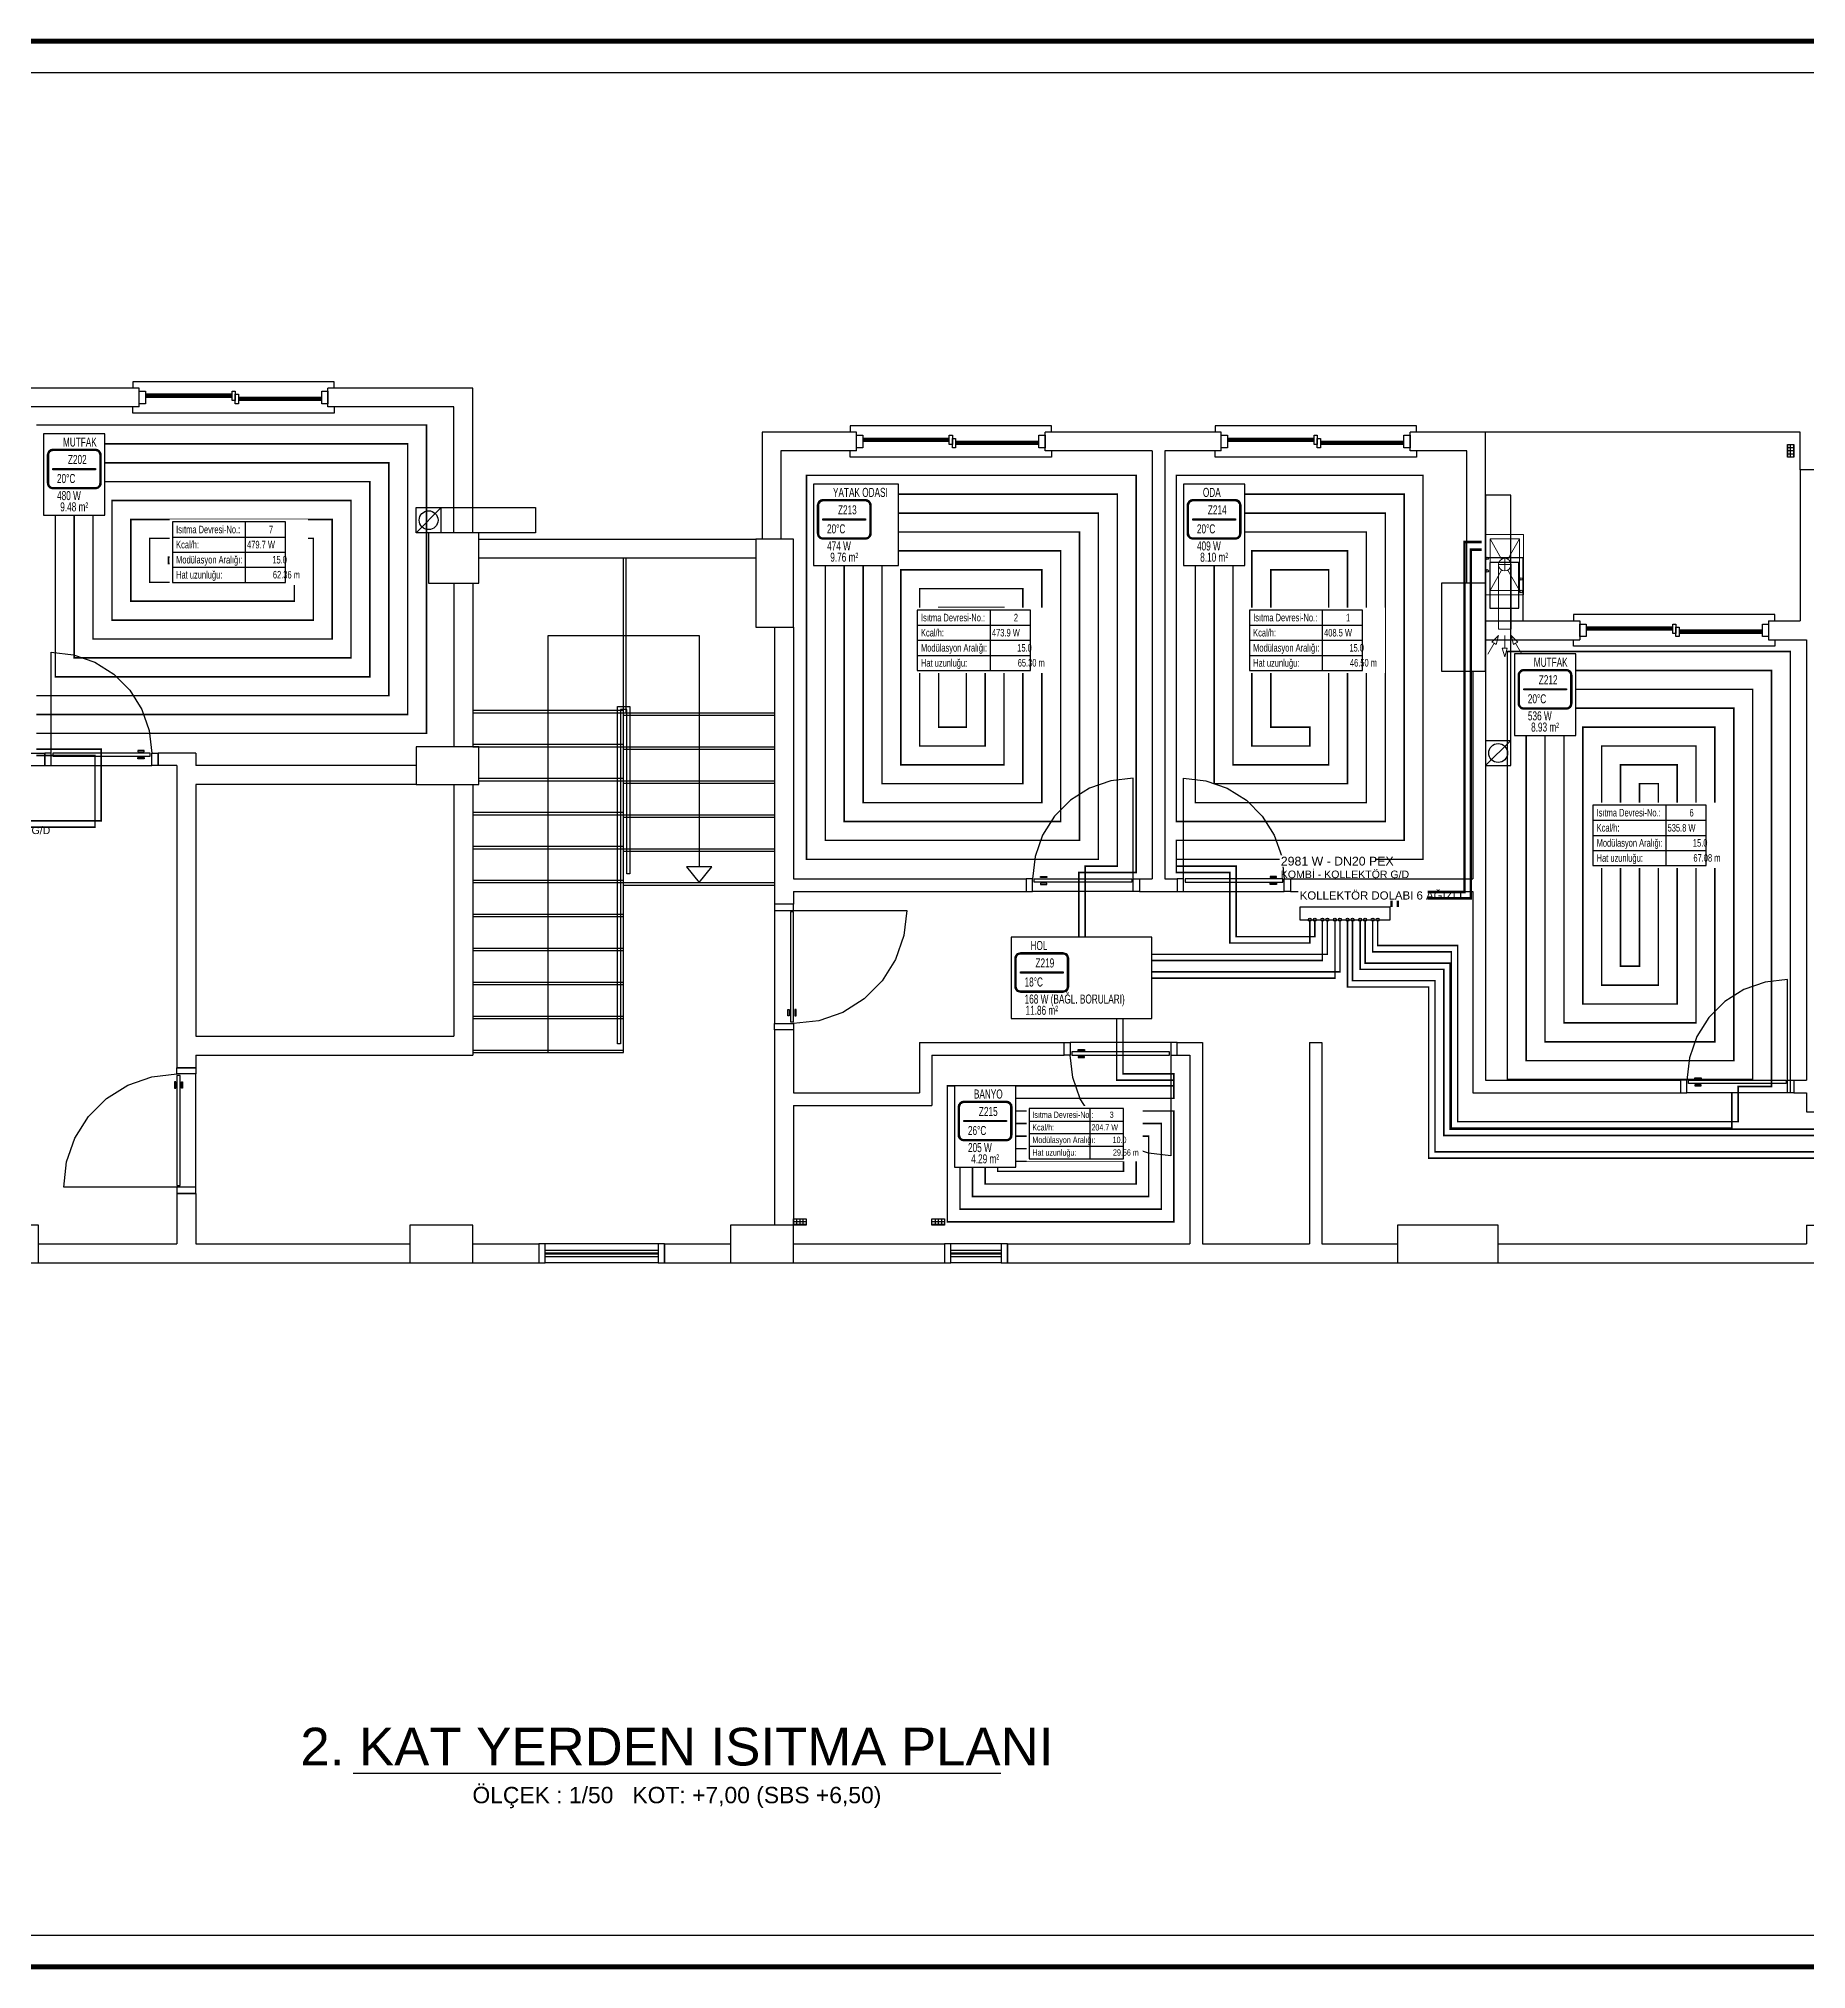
# Model space of a CAD drawing. Header units: centimetres. Extents: x -3952 to 22702, y 13298 to 16732.
# Drawn here: x 11375 to 12780, y 13328 to 14862 of the extents above; entities that cross this region are included whole.
import ezdxf
from ezdxf.enums import TextEntityAlignment as Align

# ---------------------------------------------------------------- set-up
doc = ezdxf.new("R2010")
doc.units = ezdxf.units.CM
doc.linetypes.add('ISITMA DONUS HATTI', pattern=[26, 20, -6])
for name, color, linetype in [('MD-YUK-BIRIMI', 7, 'Continuous'), ('MIMARI', 8, 'CONTINUOUS'), ('MIMARI-KOLON', 8, 'CONTINUOUS'), ('MTY-ISIKAYBIMAHAL', 2, 'CONTINUOUS'), ('MTY-ISITMA-DONUS-BORU', 30, 'ISITMA DONUS HATTI'), ('MTY-ISITMA-GIDIS-BORU', 10, 'CONTINUOUS'), ('MTY-KAT-ADI', 1, 'CONTINUOUS'), ('MTY-KOLLETOR', 7, 'CONTINUOUS'), ('MTY-PAFTA', 7, 'CONTINUOUS'), ('MTY-PEX-BORU', 1, 'CONTINUOUS'), ('MTY-RADYATÖR', 7, 'CONTINUOUS'), ('MTY-TEFRIS', 15, 'CONTINUOUS'), ('STM-ISITMA-CAP', 41, 'CONTINUOUS')]:
    doc.layers.add(name, color=color, linetype=linetype)
doc.layers.add('ROTAS-PAFTA-SINIRI', color=8, linetype='Continuous', plot=False)
doc.styles.add('MTYCAPLT', font='arial.ttf', dxfattribs={"width": 0.65, "height": 1})
doc.styles.add('ROTAS', font='arial.ttf')

# ---------------------------------------------------------------- blocks, each defined once
blk = doc.blocks.new('ROTAS_PAFTA')
blk.add_lwpolyline([(0, 0), (1, 0), (1, 1), (0, 1)], close=True)
blk = doc.blocks.new('MTY-RADYATOR MAHAL')
at = {"layer": 'MTY-ISIKAYBIMAHAL', "color": 2}
for points in [[(-35.7, 18.4), (-35.7, -18.4, 0.414214), (-28.2, -25.9), (28.2, -25.9, 0.414214), (35.7, -18.4), (35.7, 18.4, 0.414214), (28.2, 25.9), (-28.2, 25.9, 0.414214)], [(-34.2, 18.4), (-34.2, -18.4, 0.414214), (-28.2, -24.4), (28.2, -24.4, 0.414214), (34.2, -18.4), (34.2, 18.4, 0.414214), (28.2, 24.4), (-28.2, 24.4, 0.414214)]]:
    blk.add_lwpolyline(points, format="xyb", close=True, dxfattribs=at)
at = {"layer": 'MTY-ISIKAYBIMAHAL', "color": 4}
for points in [[(-35.2, 18.4), (-35.2, -18.4, 0.414214), (-28.2, -25.4), (28.2, -25.4, 0.414214), (35.2, -18.4), (35.2, 18.4, 0.414214), (28.2, 25.4), (-28.2, 25.4, 0.414214)], [(-34.7, 18.4), (-34.7, -18.4, 0.414214), (-28.2, -24.9), (28.2, -24.9, 0.414214), (34.7, -18.4), (34.7, 18.4, 0.414214), (28.2, 24.9), (-28.2, 24.9, 0.414214)]]:
    blk.add_lwpolyline(points, format="xyb", close=True, dxfattribs=at)
at = {"layer": 'MTY-ISIKAYBIMAHAL', "color": 2}
blk.add_lwpolyline([(-28.2, 0.8), (28.2, 0.8), (28.2, -0.8), (-28.2, -0.8)], close=True, dxfattribs=at)
at = {"layer": 'MTY-ISIKAYBIMAHAL', "color": 1, "style": 'MTYCAPLT', "width": 0.65}
for tag, p in [('MAHAL_001', (-14.9, 29.8)), ('NO_001', (-8.3, 6.7))]:
    blk.add_attdef(tag, p, '', height=12, rotation=360, dxfattribs=at)
at = {"layer": 'MTY-ISIKAYBIMAHAL', "color": 4, "style": 'MTYCAPLT', "width": 0.65}
for tag, p in [('DERECE_001', (-22.8, -18.5)), ('ISIKAYBI_001', (-22.7, -41.1))]:
    blk.add_attdef(tag, p, '', height=12, rotation=360, dxfattribs=at)
blk.add_attdef('ALAN', text='', height=12, rotation=360, dxfattribs=at).set_placement((0, -50), align=Align.MIDDLE_CENTER)
blk = doc.blocks.new('MTY-ETIKET')
at = {"layer": 'MTY-RADYATÖR'}
for p, q in [((2.69, 0), (2.69, 8)), ((-7, 6), (8, 6)), ((-7, 4), (8, 4)), ((-7, 2), (8, 2))]:
    blk.add_line(p, q, dxfattribs=at)
blk.add_lwpolyline([(8, 0), (8, 8), (-7, 8), (-7, 0)], close=True, dxfattribs=at)
at = {"layer": 'MTY-RADYATÖR', "style": 'MTYCAPLT', "width": 0.65}
for s, p in [('Kcal/h:', (-6.5, 5)), ('Isıtma Devresi-No.:', (-6.5, 7)), ('Modülasyon Aralığı:', (-6.5, 3)), ('Hat uzunluğu:', (-6.5, 1))]:
    blk.add_text(s, height=1, rotation=360, dxfattribs=at).set_placement(p, align=Align.MIDDLE_LEFT)
at = {"layer": 'MTY-RADYATÖR', "color": 2, "style": 'MTYCAPLT', "width": 0.65}
for tag, p in [('BORU_001', (-7.07, 4.59)), ('YER_001', (2.9, 4.5))]:
    blk.add_attdef(tag, p, '', height=1, dxfattribs=at)
at = {"layer": 'MTY-RADYATÖR', "style": 'MTYCAPLT', "width": 0.65}
for tag, p in [('NO1_001', (5.8, 6.5)), ('AR_001', (6.25, 2.5)), ('UZ_001', (6.31, 0.51))]:
    blk.add_attdef(tag, p, '', height=1, rotation=360, dxfattribs=at)
blk = doc.blocks.new('KOMBI1')
at = {"layer": 'MTY-TEFRIS', "color": 1, "lineweight": 20, "ltscale": 40}
for p, q in [((19.5, 17.5), (3.4, 26.6)), ((23.9, 20), (23.9, 10)), ((44.4, 26.6), (28.2, 17.5)), ((19.5, 12.5), (3.4, 3.4)), ((18.9, 15), (28.9, 15)), ((44.4, 3.4), (28.2, 12.5))]:
    blk.add_line(p, q, dxfattribs=at)
at = {"layer": 'MTY-TEFRIS', "color": 7, "lineweight": 20, "ltscale": 40}
for p, q in [((23.9, 20), (75.3, 20)), ((75.3, 20), (75.3, 10)), ((85.4, 25.3), (80.3, 20)), ((87.4, 21.8), (80.3, 20)), ((86.4, 23.6), (85.4, 25.3)), ((95, 28.6), (86.4, 23.6)), ((86.4, 23.6), (87.4, 21.8)), ((90.3, 15), (90.3, 17)), ((90.3, 17), (97.3, 15)), ((23.9, 10), (75.3, 10)), ((80.3, 15), (90.3, 15)), ((87.4, 8.2), (80.3, 10)), ((85.4, 4.7), (80.3, 10)), ((86.4, 6.5), (85.4, 4.7)), ((86.4, 6.5), (87.4, 8.2)), ((95, 1.4), (86.4, 6.5)), ((90.3, 15), (90.3, 13)), ((90.3, 13), (97.3, 15))]:
    blk.add_line(p, q, dxfattribs=at)
blk.add_lwpolyline([(0, 0), (47.8, 0), (47.8, 30), (0, 30)], close=True, dxfattribs=at)
at = {"layer": 'MTY-TEFRIS', "color": 1, "lineweight": 20, "ltscale": 40}
blk.add_lwpolyline([(3.4, 3.4), (44.4, 3.4), (44.4, 26.6), (3.4, 26.6)], close=True, dxfattribs=at)
at = {"layer": 'MTY-TEFRIS', "color": 7, "lineweight": 20, "ltscale": 40}
blk.add_circle((23.9, 15), 5, dxfattribs=at)
at = {"layer": 'MTY-TEFRIS', "color": 3, "ltscale": 10}
blk.add_circle((18.9, 1), 1, dxfattribs=at)
at = {"layer": 'MTY-TEFRIS', "color": 1, "ltscale": 10}
blk.add_circle((28.9, 1), 1, dxfattribs=at)
at = {"layer": 'MD-YUK-BIRIMI', "color": 3, "style": 'MTYCAPLT', "width": 0.65}
for tag, p in [('SOCP_001', (17.6, -0.5)), ('SO_001', (18.2, 0.5))]:
    blk.add_attdef(tag, p, '', height=1, dxfattribs=at)
at = {"layer": 'MD-YUK-BIRIMI', "color": 1, "style": 'MTYCAPLT', "width": 0.65}
for tag, p in [('SCCP_001', (27.6, -0.5)), ('SC_001', (28.3, 0.5))]:
    blk.add_attdef(tag, p, '', height=1, dxfattribs=at)

msp = doc.modelspace()

# ---------------------------------------------------------------- linework, layer by layer
at = {"layer": 'MIMARI'}
for p, q in [((11454.7, 14584.4), (11339.7, 14584.4)), ((11454.7, 14569.4), (11454.7, 14584.4)), ((11528.5, 14579.4), (11459.7, 14579.4)), ((11528.5, 14578.4), (11459.7, 14578.4)), ((11528.5, 14577.9), (11459.7, 14577.9)), ((11528.5, 14576.9), (11459.7, 14576.9)), ((11599.7, 14576.9), (11533.5, 14576.9)), ((11599.7, 14575.9), (11533.5, 14575.9)), ((11599.7, 14575.4), (11533.5, 14575.4)), ((11599.7, 14574.4), (11533.5, 14574.4)), ((11719.7, 14584.4), (11604.7, 14584.4)), ((11604.7, 14569.4), (11604.7, 14584.4)), ((11719.7, 14469.4), (11719.7, 14584.4)), ((11454.7, 14569.4), (11354.7, 14569.4)), ((11704.7, 14569.4), (11604.7, 14569.4)), ((11704.7, 14469.4), (11704.7, 14569.4)), ((12024.7, 14549.4), (11949.7, 14549.4)), ((11949.7, 14549.4), (11949.7, 14464.4)), ((12024.7, 14534.4), (12024.7, 14549.4)), ((12098.5, 14544.4), (12029.7, 14544.4)), ((12098.5, 14543.4), (12029.7, 14543.4)), ((12098.5, 14542.9), (12029.7, 14542.9)), ((12314.7, 14549.4), (12174.7, 14549.4)), ((12174.7, 14534.4), (12174.7, 14549.4)), ((12314.7, 14534.4), (12314.7, 14549.4)), ((12388.5, 14544.4), (12319.7, 14544.4)), ((12388.5, 14543.4), (12319.7, 14543.4)), ((12388.5, 14542.9), (12319.7, 14542.9)), ((12524.7, 14549.4), (12464.7, 14549.4)), ((12464.7, 14534.4), (12464.7, 14549.4)), ((12524.7, 14429.4), (12524.7, 14549.4)), ((12024.7, 14534.4), (11964.7, 14534.4)), ((11964.7, 14534.4), (11964.7, 14464.4)), ((12098.5, 14541.9), (12029.7, 14541.9)), ((12169.7, 14541.9), (12103.5, 14541.9)), ((12169.7, 14540.9), (12103.5, 14540.9)), ((12169.7, 14540.4), (12103.5, 14540.4)), ((12169.7, 14539.4), (12103.5, 14539.4)), ((12259.7, 14534.4), (12174.7, 14534.4)), ((12259.7, 14534.4), (12259.7, 14194.4)), ((12314.7, 14534.4), (12269.7, 14534.4)), ((12269.7, 14534.4), (12269.7, 14194.4)), ((12388.5, 14541.9), (12319.7, 14541.9)), ((12459.7, 14541.9), (12393.5, 14541.9)), ((12459.7, 14540.9), (12393.5, 14540.9)), ((12459.7, 14540.4), (12393.5, 14540.4)), ((12459.7, 14539.4), (12393.5, 14539.4)), ((12509.7, 14534.4), (12464.7, 14534.4)), ((12509.7, 14429.4), (12509.7, 14534.4)), ((12769.5, 14536.9), (12765, 14536.9)), ((12769.5, 14534.4), (12765, 14534.4)), ((12769.5, 14531.9), (12765, 14531.9)), ((12767.2, 14529.4), (12767.2, 14539.4)), ((12769.5, 14539.4), (12769.5, 14529.4)), ((12854.7, 14519.4), (12774.7, 14519.4)), ((12774.7, 14519.4), (12774.7, 14399.4)), ((11674.7, 14469.4), (11694.7, 14489.4)), ((11694.7, 14469.4), (11694.7, 14489.4)), ((11724.7, 14464.4), (11944.7, 14464.4)), ((11724.7, 14449.4), (11944.7, 14449.4)), ((11839.7, 14326.4), (11839.7, 14449.4)), ((11841.7, 14326.4), (11841.7, 14449.4)), ((11704.7, 14429.4), (11704.7, 14299.4)), ((11719.7, 14429.4), (11719.7, 14299.4)), ((11959.7, 14394.4), (11959.7, 14174.4)), ((11974.7, 14394.4), (11974.7, 14194.4)), ((12524.7, 14399.4), (12599.7, 14399.4)), ((12599.7, 14399.4), (12599.7, 14384.4)), ((12673.5, 14394.4), (12604.7, 14394.4)), ((12673.5, 14393.4), (12604.7, 14393.4)), ((12673.5, 14392.9), (12604.7, 14392.9)), ((12673.5, 14391.9), (12604.7, 14391.9)), ((12744.7, 14391.9), (12678.5, 14391.9)), ((12744.7, 14390.9), (12678.5, 14390.9)), ((12744.7, 14390.4), (12678.5, 14390.4)), ((12744.7, 14389.4), (12678.5, 14389.4)), ((12749.7, 14399.4), (12774.7, 14399.4)), ((12749.7, 14399.4), (12749.7, 14384.4)), ((11384.7, 14294.4), (11384.7, 14374.4)), ((12524.7, 14384.4), (12599.7, 14384.4)), ((12749.7, 14384.4), (12779.7, 14384.4)), ((12779.7, 14384.4), (12779.7, 14034.4)), ((12514.7, 14359.4), (12514.7, 14194.4)), ((12524.7, 14359.4), (12524.7, 14034.4)), ((11719.7, 14328.4), (11839.7, 14328.4)), ((11719.7, 14326.4), (11839.7, 14326.4)), ((11839.7, 14056.4), (11839.7, 14326.4)), ((11839.7, 14326.4), (11959.7, 14326.4)), ((11839.7, 14324.4), (11959.7, 14324.4)), ((11719.7, 14301.4), (11839.7, 14301.4)), ((11719.7, 14299.4), (11839.7, 14299.4)), ((11839.7, 14299.4), (11959.7, 14299.4)), ((11839.7, 14297.4), (11959.7, 14297.4)), ((12524.7, 14304.4), (12544.7, 14304.4)), ((12524.7, 14284.4), (12544.7, 14304.4)), ((11079.7, 14284.4), (11379.7, 14284.4)), ((11364.7, 14294.4), (11379.7, 14294.4)), ((11379.7, 14284.4), (11379.7, 14294.4)), ((11384.7, 14284.4), (11464.7, 14284.4)), ((11499.7, 14294.4), (11469.7, 14294.4)), ((11469.7, 14284.4), (11469.7, 14294.4)), ((11484.7, 14284.4), (11469.7, 14284.4)), ((11484.7, 14284.4), (11484.7, 14044.4)), ((11499.7, 14294.4), (11499.7, 14284.4)), ((11674.7, 14284.4), (11499.7, 14284.4)), ((11674.7, 14269.4), (11499.7, 14269.4)), ((11499.7, 14269.4), (11499.7, 14069.4)), ((11704.7, 14269.4), (11704.7, 14069.4)), ((11719.7, 14269.4), (11719.7, 14054.4)), ((11724.7, 14274.4), (11839.7, 14274.4)), ((11724.7, 14272.4), (11839.7, 14272.4)), ((11839.7, 14272.4), (11959.7, 14272.4)), ((11839.7, 14270.4), (11959.7, 14270.4)), ((12244.7, 14194.4), (12244.7, 14274.4)), ((12284.7, 14194.4), (12284.7, 14274.4)), ((11719.7, 14247.4), (11839.7, 14247.4)), ((11719.7, 14245.4), (11839.7, 14245.4)), ((11839.7, 14245.4), (11959.7, 14245.4)), ((11839.7, 14243.4), (11959.7, 14243.4)), ((11719.7, 14220.4), (11839.7, 14220.4)), ((11719.7, 14218.4), (11839.7, 14218.4)), ((11839.7, 14218.4), (11959.7, 14218.4)), ((11839.7, 14216.4), (11959.7, 14216.4)), ((11719.7, 14193.4), (11839.7, 14193.4)), ((11719.7, 14191.4), (11839.7, 14191.4)), ((11839.7, 14191.4), (11959.7, 14191.4)), ((11974.7, 14194.4), (12159.7, 14194.4)), ((12159.7, 14194.4), (12159.7, 14184.4)), ((12249.7, 14194.4), (12259.7, 14194.4)), ((12249.7, 14194.4), (12249.7, 14184.4)), ((12269.7, 14194.4), (12279.7, 14194.4)), ((12279.7, 14194.4), (12279.7, 14184.4)), ((12369.7, 14194.4), (12514.7, 14194.4)), ((12369.7, 14194.4), (12369.7, 14184.4)), ((11839.7, 14189.4), (11959.7, 14189.4)), ((11974.7, 14174.4), (11959.7, 14174.4)), ((11974.7, 14184.4), (12159.7, 14184.4)), ((11974.7, 14184.4), (11974.7, 14174.4)), ((12244.7, 14184.4), (12164.7, 14184.4)), ((12249.7, 14184.4), (12279.7, 14184.4)), ((12284.7, 14184.4), (12364.7, 14184.4)), ((12369.7, 14184.4), (12514.7, 14184.4)), ((12514.7, 14184.4), (12514.7, 14024.4)), ((11719.7, 14166.4), (11839.7, 14166.4)), ((11719.7, 14164.4), (11839.7, 14164.4)), ((11959.7, 14169.4), (11959.7, 14079.4)), ((11974.7, 14169.4), (12064.7, 14169.4)), ((11719.7, 14139.4), (11839.7, 14139.4)), ((11719.7, 14137.4), (11839.7, 14137.4)), ((12764.7, 14034.4), (12764.7, 14114.4)), ((11719.7, 14112.4), (11839.7, 14112.4)), ((11719.7, 14110.4), (11839.7, 14110.4)), ((11719.7, 14085.4), (11839.7, 14085.4)), ((11719.7, 14083.4), (11839.7, 14083.4)), ((11499.7, 14069.4), (11704.7, 14069.4)), ((11959.7, 14074.4), (11959.7, 13919.4)), ((11974.7, 14074.4), (11959.7, 14074.4)), ((11974.7, 14074.4), (11974.7, 14024.4)), ((11499.7, 14054.4), (11719.7, 14054.4)), ((11499.7, 14054.4), (11499.7, 14044.4)), ((11719.7, 14058.4), (11839.7, 14058.4)), ((11719.7, 14056.4), (11839.7, 14056.4)), ((12074.7, 14064.4), (12189.7, 14064.4)), ((12074.7, 14064.4), (12074.7, 14024.4)), ((12084.7, 14054.4), (12189.7, 14054.4)), ((12084.7, 14054.4), (12084.7, 14014.4)), ((12189.7, 14054.4), (12189.7, 14064.4)), ((12274.7, 14064.4), (12194.7, 14064.4)), ((12274.7, 14054.4), (12274.7, 13974.4)), ((12279.7, 14064.4), (12299.7, 14064.4)), ((12279.7, 14054.4), (12279.7, 14064.4)), ((12279.7, 14054.4), (12289.7, 14054.4)), ((12289.7, 14054.4), (12289.7, 13904.4)), ((12299.7, 14064.4), (12299.7, 13904.4)), ((12384.7, 14064.4), (12394.7, 14064.4)), ((12384.7, 14064.4), (12384.7, 13904.4)), ((12394.7, 14064.4), (12394.7, 13904.4)), ((11499.7, 14044.4), (11484.7, 14044.4)), ((11499.7, 13949.4), (11499.7, 14039.4)), ((11974.7, 14024.4), (12074.7, 14024.4)), ((12514.7, 14024.4), (12679.7, 14024.4)), ((12524.7, 14034.4), (12679.7, 14034.4)), ((12679.7, 14034.4), (12679.7, 14024.4)), ((12764.7, 14024.4), (12684.7, 14024.4)), ((12769.7, 14034.4), (12779.7, 14034.4)), ((12769.7, 14034.4), (12769.7, 14024.4)), ((12769.7, 14024.4), (12779.7, 14024.4)), ((12779.7, 14024.4), (12779.7, 14009.4)), ((11974.7, 14014.4), (12084.7, 14014.4)), ((11974.7, 14014.4), (11974.7, 13919.4)), ((12779.7, 14009.4), (12789.7, 14009.4)), ((11484.7, 13949.4), (11394.7, 13949.4)), ((11484.7, 13944.4), (11484.7, 13904.4)), ((11499.7, 13944.4), (11484.7, 13944.4)), ((11499.7, 13944.4), (11499.7, 13904.4)), ((11974.7, 13924.2), (11984.7, 13924.2)), ((11984.7, 13921.9), (11974.7, 13921.9)), ((11977.2, 13924.2), (11977.2, 13919.7)), ((11979.7, 13924.2), (11979.7, 13919.7)), ((11982.2, 13924.2), (11982.2, 13919.7)), ((12084.7, 13924.2), (12094.7, 13924.2)), ((12094.7, 13921.9), (12084.7, 13921.9)), ((12087.2, 13924.2), (12087.2, 13919.7)), ((12089.7, 13924.2), (12089.7, 13919.7)), ((12092.2, 13924.2), (12092.2, 13919.7)), ((12779.7, 13919.4), (12779.7, 13904.4)), ((12779.7, 13919.4), (12789.7, 13919.4)), ((11374.7, 13904.4), (11484.7, 13904.4)), ((11499.7, 13904.4), (11669.7, 13904.4)), ((11719.7, 13904.4), (11772.2, 13904.4)), ((11772.2, 13904.4), (11772.2, 13889.4)), ((11867.2, 13904.4), (11777.2, 13904.4)), ((11777.2, 13899.4), (11867.2, 13899.4)), ((11872.2, 13904.4), (11924.7, 13904.4)), ((11872.2, 13904.4), (11872.2, 13889.4)), ((11974.7, 13904.4), (12094.7, 13904.4)), ((12094.7, 13904.4), (12094.7, 13889.4)), ((12139.7, 13904.4), (12099.7, 13904.4)), ((12099.7, 13899.4), (12139.7, 13899.4)), ((12144.7, 13904.4), (12289.7, 13904.4)), ((12144.7, 13904.4), (12144.7, 13889.4)), ((12299.7, 13904.4), (12384.7, 13904.4)), ((12394.7, 13904.4), (12454.7, 13904.4)), ((12534.7, 13904.4), (12779.7, 13904.4)), ((11374.7, 13889.4), (11669.7, 13889.4)), ((11719.7, 13889.4), (11772.2, 13889.4)), ((11777.2, 13897.4), (11867.2, 13897.4)), ((11777.2, 13896.4), (11867.2, 13896.4)), ((11777.2, 13894.4), (11867.2, 13894.4)), ((11867.2, 13889.4), (11777.2, 13889.4)), ((11872.2, 13889.4), (11924.7, 13889.4)), ((11974.7, 13889.4), (12094.7, 13889.4)), ((12099.7, 13897.4), (12139.7, 13897.4)), ((12099.7, 13896.4), (12139.7, 13896.4)), ((12099.7, 13894.4), (12139.7, 13894.4)), ((12139.7, 13889.4), (12099.7, 13889.4)), ((12144.7, 13889.4), (12454.7, 13889.4)), ((12534.7, 13889.4), (13109.7, 13889.4))]:
    msp.add_line(p, q, dxfattribs=at)
for points in [[(11609.7, 14584.4), (11609.7, 14589.4), (11449.7, 14589.4), (11449.7, 14584.4)], [(11459.7, 14581.9), (11459.7, 14571.9), (11454.7, 14571.9), (11454.7, 14581.9), (11459.7, 14581.9)], [(11531, 14581.9), (11531, 14574.4), (11528.5, 14574.4), (11528.5, 14581.9), (11531, 14581.9)], [(11533.5, 14579.4), (11533.5, 14571.9), (11531, 14571.9), (11531, 14579.4), (11533.5, 14579.4)], [(11604.7, 14581.9), (11604.7, 14571.9), (11599.7, 14571.9), (11599.7, 14581.9), (11604.7, 14581.9)], [(11609.7, 14569.4), (11609.7, 14564.4), (11449.7, 14564.4), (11449.7, 14569.4)], [(12179.7, 14549.4), (12179.7, 14554.4), (12019.7, 14554.4), (12019.7, 14549.4)], [(12029.7, 14546.9), (12029.7, 14536.9), (12024.7, 14536.9), (12024.7, 14546.9), (12029.7, 14546.9)], [(12101, 14546.9), (12101, 14539.4), (12098.5, 14539.4), (12098.5, 14546.9), (12101, 14546.9)], [(12103.5, 14544.4), (12103.5, 14536.9), (12101, 14536.9), (12101, 14544.4), (12103.5, 14544.4)], [(12174.7, 14546.9), (12174.7, 14536.9), (12169.7, 14536.9), (12169.7, 14546.9), (12174.7, 14546.9)], [(12469.7, 14549.4), (12469.7, 14554.4), (12309.7, 14554.4), (12309.7, 14549.4)], [(12319.7, 14546.9), (12319.7, 14536.9), (12314.7, 14536.9), (12314.7, 14546.9), (12319.7, 14546.9)], [(12391, 14546.9), (12391, 14539.4), (12388.5, 14539.4), (12388.5, 14546.9), (12391, 14546.9)], [(12393.5, 14544.4), (12393.5, 14536.9), (12391, 14536.9), (12391, 14544.4), (12393.5, 14544.4)], [(12464.7, 14546.9), (12464.7, 14536.9), (12459.7, 14536.9), (12459.7, 14546.9), (12464.7, 14546.9)], [(12774.7, 14519.4), (12774.7, 14549.4), (12524.7, 14549.4)], [(12179.7, 14534.4), (12179.7, 14529.4), (12019.7, 14529.4), (12019.7, 14534.4)], [(12469.7, 14534.4), (12469.7, 14529.4), (12309.7, 14529.4), (12309.7, 14534.4)], [(12769.7, 14529.4), (12764.7, 14529.4), (12764.7, 14539.4), (12769.7, 14539.4), (12769.7, 14529.4)], [(12765, 14529.4), (12765, 14539.4)], [(12524.7, 14499.4), (12524.7, 14284.4), (12544.7, 14284.4), (12544.7, 14499.4), (12524.7, 14499.4)], [(11769.7, 14469.4), (11674.7, 14469.4), (11674.7, 14489.4), (11769.7, 14489.4), (11769.7, 14469.4)], [(12554.7, 14449.4), (12524.7, 14449.4), (12524.7, 14399.4), (12554.7, 14399.4), (12554.7, 14449.4)], [(12551.2, 14445.9), (12528.2, 14445.9), (12528.2, 14409.4), (12551.2, 14409.4), (12551.2, 14445.9)], [(12754.7, 14399.4), (12754.7, 14404.4), (12594.7, 14404.4), (12594.7, 14399.4)], [(12604.7, 14396.9), (12604.7, 14386.9), (12599.7, 14386.9), (12599.7, 14396.9), (12604.7, 14396.9)], [(12676, 14396.9), (12676, 14389.4), (12673.5, 14389.4), (12673.5, 14396.9), (12676, 14396.9)], [(12678.5, 14394.4), (12678.5, 14386.9), (12676, 14386.9), (12676, 14394.4), (12678.5, 14394.4)], [(12749.7, 14396.9), (12749.7, 14386.9), (12744.7, 14386.9), (12744.7, 14396.9), (12749.7, 14396.9)], [(11384.7, 14374.4), (11402.5, 14372.4), (11419.4, 14366.5), (11434.6, 14357), (11447.3, 14344.3), (11456.8, 14329.1), (11462.7, 14312.2), (11464.7, 14294.4)], [(11779.7, 14056.4), (11779.7, 14387.9), (11899.7, 14387.9), (11899.7, 14203.9)], [(12754.7, 14384.4), (12754.7, 14379.4), (12594.7, 14379.4), (12594.7, 14384.4)], [(11837.2, 14063.4), (11834.7, 14063.4), (11834.7, 14331.4), (11844.7, 14331.4), (11844.7, 14198.4), (11842.2, 14198.4), (11842.2, 14328.9), (11837.2, 14328.9), (11837.2, 14063.4)], [(11379.7, 14294.4), (11379.7, 14284.4), (11384.7, 14284.4), (11384.7, 14294.4), (11379.7, 14294.4)], [(11386, 14291.9), (11463.5, 14291.9), (11463.5, 14294.4), (11386, 14294.4), (11386, 14291.9)], [(11453.5, 14296.4), (11453.5, 14295.4), (11458.5, 14295.4), (11458.5, 14296.4), (11453.5, 14296.4)], [(11453.5, 14289.9), (11453.5, 14290.9), (11458.5, 14290.9), (11458.5, 14289.9), (11453.5, 14289.9)], [(11469.7, 14294.4), (11469.7, 14284.4), (11464.7, 14284.4), (11464.7, 14294.4), (11469.7, 14294.4)], [(12244.7, 14274.4), (12226.9, 14272.4), (12210, 14266.5), (12194.8, 14257), (12182.2, 14244.3), (12172.6, 14229.1), (12166.7, 14212.2), (12164.7, 14194.4)], [(12284.7, 14274.4), (12302.5, 14272.4), (12319.4, 14266.5), (12334.6, 14257), (12347.3, 14244.3), (12356.8, 14229.1), (12362.7, 14212.2), (12364.7, 14194.4)], [(11889.7, 14203.9), (11899.7, 14191.4), (11909.7, 14203.9), (11889.7, 14203.9)], [(12159.7, 14194.4), (12159.7, 14184.4), (12164.7, 14184.4), (12164.7, 14194.4), (12159.7, 14194.4)], [(12243.5, 14191.9), (12166, 14191.9), (12166, 14194.4), (12243.5, 14194.4), (12243.5, 14191.9)], [(12176, 14196.4), (12176, 14195.4), (12171, 14195.4), (12171, 14196.4), (12176, 14196.4)], [(12176, 14189.9), (12176, 14190.9), (12171, 14190.9), (12171, 14189.9), (12176, 14189.9)], [(12249.7, 14194.4), (12249.7, 14184.4), (12244.7, 14184.4), (12244.7, 14194.4), (12249.7, 14194.4)], [(12279.7, 14194.4), (12279.7, 14184.4), (12284.7, 14184.4), (12284.7, 14194.4), (12279.7, 14194.4)], [(12286, 14191.9), (12363.5, 14191.9), (12363.5, 14194.4), (12286, 14194.4), (12286, 14191.9)], [(12353.5, 14196.4), (12353.5, 14195.4), (12358.5, 14195.4), (12358.5, 14196.4), (12353.5, 14196.4)], [(12353.5, 14189.9), (12353.5, 14190.9), (12358.5, 14190.9), (12358.5, 14189.9), (12353.5, 14189.9)], [(12369.7, 14194.4), (12369.7, 14184.4), (12364.7, 14184.4), (12364.7, 14194.4), (12369.7, 14194.4)], [(11974.7, 14174.4), (11959.7, 14174.4), (11959.7, 14169.4), (11974.7, 14169.4), (11974.7, 14174.4)], [(11972.2, 14168.2), (11972.2, 14080.7), (11974.7, 14080.7), (11974.7, 14168.2), (11972.2, 14168.2)], [(12064.7, 14169.4), (12062.5, 14149.4), (12055.8, 14130.4), (12045.1, 14113.3), (12030.8, 14099.1), (12013.8, 14088.3), (11994.7, 14081.7), (11974.7, 14079.4)], [(12764.7, 14114.4), (12746.9, 14112.4), (12730, 14106.5), (12714.8, 14097), (12702.2, 14084.3), (12692.6, 14069.1), (12686.7, 14052.2), (12684.7, 14034.4)], [(11970.2, 14090.7), (11971.2, 14090.7), (11971.2, 14085.7), (11970.2, 14085.7), (11970.2, 14090.7)], [(11976.7, 14090.7), (11975.7, 14090.7), (11975.7, 14085.7), (11976.7, 14085.7), (11976.7, 14090.7)], [(11974.7, 14074.4), (11959.7, 14074.4), (11959.7, 14079.4), (11974.7, 14079.4), (11974.7, 14074.4)], [(12189.7, 14054.4), (12189.7, 14064.4), (12194.7, 14064.4), (12194.7, 14054.4), (12189.7, 14054.4)], [(12274.7, 13974.4), (12256.9, 13976.4), (12240, 13982.4), (12224.8, 13991.9), (12212.2, 14004.6), (12202.6, 14019.7), (12196.7, 14036.6), (12194.7, 14054.4)], [(12273.5, 14056.9), (12196, 14056.9), (12196, 14054.4), (12273.5, 14054.4), (12273.5, 14056.9)], [(12206, 14058.9), (12206, 14057.9), (12201, 14057.9), (12201, 14058.9), (12206, 14058.9)], [(12206, 14052.4), (12206, 14053.4), (12201, 14053.4), (12201, 14052.4), (12206, 14052.4)], [(12279.7, 14054.4), (12279.7, 14064.4), (12274.7, 14064.4), (12274.7, 14054.4), (12279.7, 14054.4)], [(11394.7, 13949.4), (11397, 13969.5), (11403.6, 13988.5), (11414.3, 14005.5), (11428.6, 14019.8), (11445.7, 14030.5), (11464.7, 14037.2), (11484.7, 14039.4)], [(11484.7, 14044.4), (11499.7, 14044.4), (11499.7, 14039.4), (11484.7, 14039.4), (11484.7, 14044.4)], [(11487.2, 13950.7), (11487.2, 14038.2), (11484.7, 14038.2), (11484.7, 13950.7), (11487.2, 13950.7)], [(12696, 14036.4), (12696, 14035.4), (12691, 14035.4), (12691, 14036.4), (12696, 14036.4)], [(11482.7, 14028.2), (11483.7, 14028.2), (11483.7, 14033.2), (11482.7, 14033.2), (11482.7, 14028.2)], [(11489.2, 14028.2), (11488.2, 14028.2), (11488.2, 14033.2), (11489.2, 14033.2), (11489.2, 14028.2)], [(12679.7, 14034.4), (12679.7, 14024.4), (12684.7, 14024.4), (12684.7, 14034.4), (12679.7, 14034.4)], [(12763.5, 14031.9), (12686, 14031.9), (12686, 14034.4), (12763.5, 14034.4), (12763.5, 14031.9)], [(12696, 14029.9), (12696, 14030.9), (12691, 14030.9), (12691, 14029.9), (12696, 14029.9)], [(12769.7, 14034.4), (12769.7, 14024.4), (12764.7, 14024.4), (12764.7, 14034.4), (12769.7, 14034.4)], [(11484.7, 13944.4), (11499.7, 13944.4), (11499.7, 13949.4), (11484.7, 13949.4), (11484.7, 13944.4)], [(11984.7, 13924.4), (11984.7, 13919.4), (11974.7, 13919.4), (11974.7, 13924.4), (11984.7, 13924.4)], [(11984.7, 13919.7), (11974.7, 13919.7)], [(12094.7, 13924.4), (12094.7, 13919.4), (12084.7, 13919.4), (12084.7, 13924.4), (12094.7, 13924.4)], [(12094.7, 13919.7), (12084.7, 13919.7)], [(11772.2, 13904.4), (11772.2, 13889.4), (11777.2, 13889.4), (11777.2, 13904.4), (11772.2, 13904.4)], [(11867.2, 13904.4), (11867.2, 13889.4), (11872.2, 13889.4), (11872.2, 13904.4), (11867.2, 13904.4)], [(12094.7, 13904.4), (12094.7, 13889.4), (12099.7, 13889.4), (12099.7, 13904.4), (12094.7, 13904.4)], [(12139.7, 13904.4), (12139.7, 13889.4), (12144.7, 13889.4), (12144.7, 13904.4), (12139.7, 13904.4)]]:
    msp.add_lwpolyline(points, dxfattribs=at)
for centre, radius in [((11684.7, 14479.4), 7.5), ((12553, 14432.7), 1), ((12553, 14422.7), 1), ((12534.7, 14294.4), 7.5)]:
    msp.add_circle(centre, radius, dxfattribs=at)
at = {"layer": 'MIMARI-KOLON'}
for points in [[(11684.7, 14469.4), (11684.7, 14429.4), (11724.7, 14429.4), (11724.7, 14469.4), (11684.7, 14469.4)], [(11944.7, 14464.4), (11944.7, 14394.4), (11974.7, 14394.4), (11974.7, 14464.4), (11944.7, 14464.4)], [(12489.7, 14429.4), (12489.7, 14359.4), (12524.7, 14359.4), (12524.7, 14429.4), (12489.7, 14429.4)], [(11674.7, 14299.4), (11674.7, 14269.4), (11724.7, 14269.4), (11724.7, 14299.4), (11674.7, 14299.4)], [(11294.7, 13919.4), (11294.7, 13889.4), (11374.7, 13889.4), (11374.7, 13919.4), (11294.7, 13919.4)], [(11669.7, 13919.4), (11669.7, 13889.4), (11719.7, 13889.4), (11719.7, 13919.4), (11669.7, 13919.4)], [(11924.7, 13919.4), (11924.7, 13889.4), (11974.7, 13889.4), (11974.7, 13919.4), (11924.7, 13919.4)], [(12454.7, 13919.4), (12454.7, 13889.4), (12534.7, 13889.4), (12534.7, 13919.4), (12454.7, 13919.4)]]:
    msp.add_lwpolyline(points, dxfattribs=at)
at = {"layer": 'MTY-ISITMA-DONUS-BORU', "const_width": 2}
msp.add_lwpolyline([(12521.5, 14456), (12513, 14456), (12513, 14179), (12455, 14179), (12455, 14172)], dxfattribs=at)
at = {"layer": 'MTY-ISITMA-GIDIS-BORU', "const_width": 2}
msp.add_lwpolyline([(12521.5, 14462), (12508, 14462), (12508, 14184), (12450, 14184), (12450, 14172)], dxfattribs=at)
at = {"layer": 'MTY-KAT-ADI'}
msp.add_line((11624.6, 13484), (12139.4, 13484), dxfattribs=at)
at = {"layer": 'MTY-KOLLETOR'}
msp.add_lwpolyline([(12377, 14162), (12449, 14162), (12449, 14172), (12377, 14172)], close=True, dxfattribs=at)
for centre in [(12385, 14162), (12389, 14162), (12395, 14162), (12399, 14162), (12405, 14162), (12409, 14162), (12415, 14162), (12419, 14162), (12425, 14162), (12429, 14162), (12435, 14162), (12439, 14162)]:
    msp.add_circle(centre, 1.2, dxfattribs=at)
at = {"layer": 'MTY-PAFTA'}
for points, const_width in [([(10200, 13330), (13600, 13330), (13600, 14860), (10200, 14860)], 4), ([(10225, 13355), (13575, 13355), (13575, 14835), (10225, 14835)], 1)]:
    msp.add_lwpolyline(points, close=True, dxfattribs=dict(at, const_width=const_width))
at = {"layer": 'MTY-PEX-BORU', "const_width": 1.2}
for points in [[(11373, 14310), (11683, 14310), (11683, 14555), (11373, 14555)], [(11373, 14340), (11653, 14340), (11653, 14525), (11403, 14525), (11403, 14370), (11623, 14370), (11623, 14495), (11433, 14495), (11433, 14400), (11593, 14400), (11593, 14465), (11463, 14465), (11463, 14430), (11563, 14430), (11563, 14445), (11478, 14445), (11478, 14450), (11578, 14450), (11578, 14415), (11448, 14415), (11448, 14480), (11608, 14480), (11608, 14385), (11418, 14385), (11418, 14510), (11638, 14510), (11638, 14355), (11388, 14355), (11388, 14540), (11668, 14540), (11668, 14325), (11373, 14325)], [(12395, 14162), (12395, 14129.5), (12201.5, 14129.5), (12201.5, 14199.5), (12247, 14199.5), (12247, 14210), (12247, 14515), (11985, 14515), (11985, 14210), (12217, 14210), (12217, 14485), (12015, 14485), (12015, 14240), (12187, 14240), (12187, 14455), (12045, 14455), (12045, 14270), (12157, 14270), (12157, 14425), (12075, 14425), (12075, 14300), (12127, 14300), (12127, 14395), (12112, 14395), (12112, 14315), (12090, 14315), (12090, 14410), (12142, 14410), (12142, 14285), (12060, 14285), (12060, 14440), (12172, 14440), (12172, 14255), (12030, 14255), (12030, 14470), (12202, 14470), (12202, 14225), (12000, 14225), (12000, 14500), (12232, 14500), (12232, 14210), (12232, 14204.5), (12206.5, 14204.5), (12206.5, 14134.5), (12399, 14134.5), (12399, 14162)], [(12385, 14162), (12385, 14143.5), (12321.5, 14143.5), (12321.5, 14199.5), (12279, 14199.5), (12279, 14210), (12475, 14210), (12475, 14515), (12279, 14515), (12279, 14240), (12445, 14240), (12445, 14485), (12309, 14485), (12309, 14270), (12415, 14270), (12415, 14455), (12339, 14455), (12339, 14300), (12385, 14300), (12385, 14315), (12354, 14315), (12354, 14440), (12400, 14440), (12400, 14285), (12324, 14285), (12324, 14470), (12430, 14470), (12430, 14255), (12294, 14255), (12294, 14500), (12460, 14500), (12460, 14225), (12279, 14225), (12279, 14204.5), (12326.5, 14204.5), (12326.5, 14148.5), (12389, 14148.5), (12389, 14162)], [(12435, 14162), (12435, 14136.5), (12497.5, 14136.5), (12497.5, 13996.5), (12720.5, 13996.5), (12720.5, 14024.5), (12767, 14024.5), (12767, 14035), (12767, 14375), (12542, 14375), (12542, 14035), (12737, 14035), (12737, 14345), (12572, 14345), (12572, 14065), (12707, 14065), (12707, 14315), (12602, 14315), (12602, 14095), (12677, 14095), (12677, 14285), (12632, 14285), (12632, 14125), (12647, 14125), (12647, 14270), (12662, 14270), (12662, 14110), (12617, 14110), (12617, 14300), (12692, 14300), (12692, 14080), (12587, 14080), (12587, 14330), (12722, 14330), (12722, 14050), (12557, 14050), (12557, 14360), (12752, 14360), (12752, 14035), (12752, 14029.5), (12725.5, 14029.5), (12725.5, 14001.5), (12502.5, 14001.5), (12502.5, 14141.5), (12439, 14141.5), (12439, 14162)], [(11373, 14297.5), (11424.5, 14297.5), (11424.5, 14240.5), (11299, 14240.5)], [(11295, 14235.5), (11419.5, 14235.5), (11419.5, 14292.5), (11373, 14292.5)], [(12405, 14162), (12405, 14115.5), (12231.5, 14115.5), (12231.5, 14034.5), (12277, 14034.5), (12277, 14030), (12097, 14030), (12097, 13922), (12277, 13922), (12277, 14010), (12117, 14010), (12117, 13942), (12257, 13942), (12257, 13990), (12137, 13990), (12137, 13962), (12237, 13962), (12237, 13970), (12147, 13970), (12147, 13980), (12247, 13980), (12247, 13952), (12127, 13952), (12127, 14000), (12267, 14000), (12267, 13932), (12107, 13932), (12107, 14020), (12277, 14020), (12277, 14039.5), (12236.5, 14039.5), (12236.5, 14120.5), (12409, 14120.5), (12409, 14162)], [(12415, 14162), (12415, 14108.5), (12479.5, 14108.5), (12479.5, 13972.5), (12788, 13972.5)], [(12788, 13977.5), (12484.5, 13977.5), (12484.5, 14113.5), (12419, 14113.5), (12419, 14162)], [(12425, 14162), (12425, 14122.5), (12491.5, 14122.5), (12491.5, 13990.5), (12788, 13990.5)], [(12788, 13995.5), (12496.5, 13995.5), (12496.5, 14127.5), (12429, 14127.5), (12429, 14162)]]:
    msp.add_lwpolyline(points, dxfattribs=at)

# ---------------------------------------------------------------- block references
at = {"layer": 'ROTAS-PAFTA-SINIRI', "xscale": 3400, "yscale": 1530}
msp.add_blockref('ROTAS_PAFTA', (10200, 13330), dxfattribs=at)

# ---------------------------------------------------------------- texts
at = {"layer": 'MTY-KAT-ADI', "style": 'ROTAS'}
for s, height, p in [('2. KAT YERDEN ISITMA PLANI', 30, (11882, 13490)), ('ÖLÇEK : 1/50   KOT: +7,00 (SBS +6,50)', 13, (11882, 13460))]:
    msp.add_text(s, height=height, dxfattribs=at).set_placement(p, align=Align.CENTER)
at = {"layer": 'STM-ISITMA-CAP', "style": 'ROTAS'}
msp.add_text('KOMBİ - KOLLEKTÖR G/D', height=6, dxfattribs=at).set_placement((11282, 14230))

# ---------------------------------------------------------------- next in the draw order: wipeouts: each hides what was drawn before it
for points in [[(11378.6, 14483.4), (11427.4, 14483.4), (11427.4, 14548.1), (11378.6, 14548.1)], [(11990.6, 14443.4), (12058.2, 14443.4), (12058.2, 14508.1), (11990.6, 14508.1)], [(12284.6, 14443.4), (12333.4, 14443.4), (12333.4, 14508.1), (12284.6, 14508.1)], [(11479, 14428), (11588.9, 14428), (11588.9, 14480), (11479, 14480)], [(12071, 14358), (12180.9, 14358), (12180.9, 14410), (12071, 14410)], [(12335, 14358), (12444.9, 14358), (12444.9, 14410), (12335, 14410)], [(12547.6, 14308.4), (12596.4, 14308.4), (12596.4, 14373.1), (12547.6, 14373.1)], [(12608, 14203), (12717.9, 14203), (12717.9, 14255), (12608, 14255)], [(12436.8, 14204), (12361, 14204), (12361, 14213), (12436.8, 14213)], [(12478.8, 14177), (12376, 14177), (12376, 14185.5), (12478.8, 14185.5)], [(12147.6, 14083.4), (12259.6, 14083.4), (12259.6, 14148.1), (12147.6, 14148.1)], [(12102.6, 13965.4), (12151.4, 13965.4), (12151.4, 14030.1), (12102.6, 14030.1)], [(12160, 13970), (12252.3, 13970), (12252.3, 14014), (12160, 14014)]]:
    msp.add_wipeout(points)

# ---------------------------------------------------------------- next in the draw order: linework, layer by layer
at = {"layer": 'MTY-ISIKAYBIMAHAL'}
for points in [[(11378.6, 14483.4), (11427.4, 14483.4), (11427.4, 14548.1), (11378.6, 14548.1)], [(11990.6, 14443.4), (12058.2, 14443.4), (12058.2, 14508.1), (11990.6, 14508.1)], [(12284.6, 14443.4), (12333.4, 14443.4), (12333.4, 14508.1), (12284.6, 14508.1)], [(12547.6, 14308.4), (12596.4, 14308.4), (12596.4, 14373.1), (12547.6, 14373.1)], [(12147.6, 14083.4), (12259.6, 14083.4), (12259.6, 14148.1), (12147.6, 14148.1)], [(12102.6, 13965.4), (12151.4, 13965.4), (12151.4, 14030.1), (12102.6, 14030.1)]]:
    msp.add_lwpolyline(points, close=True, dxfattribs=at)

# ---------------------------------------------------------------- next in the draw order: block references
at = {"layer": 'MTY-TEFRIS', "xscale": 0.6, "yscale": 0.6}
for p, values in [((11403, 14520), {'DERECE_001': '20°C', 'MAHAL_001': 'MUTFAK', 'ISIKAYBI_001': '480 W', 'NO_001': 'Z202', 'ALAN': '9.48 m²'}), ((12015, 14480), {'DERECE_001': '20°C', 'MAHAL_001': 'YATAK ODASI', 'ISIKAYBI_001': '474 W', 'NO_001': 'Z213', 'ALAN': '9.76 m²'}), ((12309, 14480), {'DERECE_001': '20°C', 'MAHAL_001': 'ODA', 'ISIKAYBI_001': '409 W', 'NO_001': 'Z214', 'ALAN': '8.10 m²'}), ((12572, 14345), {'DERECE_001': '20°C', 'MAHAL_001': 'MUTFAK', 'ISIKAYBI_001': '536 W', 'NO_001': 'Z212', 'ALAN': '8.93 m²'}), ((12172, 14120), {'DERECE_001': '18°C', 'MAHAL_001': 'HOL', 'ISIKAYBI_001': '168 W (BAĞL. BORULARI)', 'NO_001': 'Z219', 'ALAN': '11.86 m²'}), ((12127, 14002), {'DERECE_001': '26°C', 'MAHAL_001': 'BANYO', 'ISIKAYBI_001': '205 W', 'NO_001': 'Z215', 'ALAN': '4.29 m²'})]:
    msp.add_blockref('MTY-RADYATOR MAHAL', p, dxfattribs=at).add_auto_attribs(values)
at = {"layer": 'MTY-TEFRIS'}
ref = msp.add_blockref('MTY-ETIKET', (11523, 14430), dxfattribs=dict(at, xscale=6, yscale=6))
ref.add_attrib('UZ_001', '62.36 m', (11560.9, 14433.1), dxfattribs={"layer": 'MTY-RADYATÖR', "height": 6, "rotation": 360, "style": 'MTYCAPLT', "width": 0.65})
ref.add_attrib('AR_001', '15.0', (11560.5, 14445), dxfattribs={"layer": 'MTY-RADYATÖR', "height": 6, "rotation": 360, "style": 'MTYCAPLT', "width": 0.65})
ref.add_attrib('NO1_001', '7', (11557.8, 14469), dxfattribs={"layer": 'MTY-RADYATÖR', "height": 6, "rotation": 360, "style": 'MTYCAPLT', "width": 0.65})
ref.add_attrib('YER_001', '479.7 W', (11540.4, 14457), dxfattribs={"layer": 'MTY-RADYATÖR', "color": 2, "height": 6, "style": 'MTYCAPLT', "width": 0.65})
at = {"layer": 'MTY-TEFRIS', "rotation": -90}
msp.add_blockref('KOMBI1', (12525, 14468), dxfattribs=at)
at = {"layer": 'MTY-TEFRIS'}
ref = msp.add_blockref('MTY-ETIKET', (12115, 14360), dxfattribs=dict(at, xscale=6, yscale=6))
ref.add_attrib('UZ_001', '65.30 m', (12152.9, 14363.1), dxfattribs={"layer": 'MTY-RADYATÖR', "height": 6, "rotation": 360, "style": 'MTYCAPLT', "width": 0.65})
ref.add_attrib('AR_001', '15.0', (12152.5, 14375), dxfattribs={"layer": 'MTY-RADYATÖR', "height": 6, "rotation": 360, "style": 'MTYCAPLT', "width": 0.65})
ref.add_attrib('NO1_001', '2', (12149.8, 14399), dxfattribs={"layer": 'MTY-RADYATÖR', "height": 6, "rotation": 360, "style": 'MTYCAPLT', "width": 0.65})
ref.add_attrib('YER_001', '473.9 W', (12132.4, 14387), dxfattribs={"layer": 'MTY-RADYATÖR', "color": 2, "height": 6, "style": 'MTYCAPLT', "width": 0.65})
ref = msp.add_blockref('MTY-ETIKET', (12379, 14360), dxfattribs=dict(at, xscale=6, yscale=6))
ref.add_attrib('UZ_001', '46.50 m', (12416.9, 14363.1), dxfattribs={"layer": 'MTY-RADYATÖR', "height": 6, "rotation": 360, "style": 'MTYCAPLT', "width": 0.65})
ref.add_attrib('AR_001', '15.0', (12416.5, 14375), dxfattribs={"layer": 'MTY-RADYATÖR', "height": 6, "rotation": 360, "style": 'MTYCAPLT', "width": 0.65})
ref.add_attrib('NO1_001', '1', (12413.8, 14399), dxfattribs={"layer": 'MTY-RADYATÖR', "height": 6, "rotation": 360, "style": 'MTYCAPLT', "width": 0.65})
ref.add_attrib('YER_001', '408.5 W', (12396.4, 14387), dxfattribs={"layer": 'MTY-RADYATÖR', "color": 2, "height": 6, "style": 'MTYCAPLT', "width": 0.65})
ref = msp.add_blockref('MTY-ETIKET', (12652, 14205), dxfattribs=dict(at, xscale=6, yscale=6))
ref.add_attrib('UZ_001', '67.08 m', (12689.9, 14208.1), dxfattribs={"layer": 'MTY-RADYATÖR', "height": 6, "rotation": 360, "style": 'MTYCAPLT', "width": 0.65})
ref.add_attrib('AR_001', '15.0', (12689.5, 14220), dxfattribs={"layer": 'MTY-RADYATÖR', "height": 6, "rotation": 360, "style": 'MTYCAPLT', "width": 0.65})
ref.add_attrib('NO1_001', '6', (12686.8, 14244), dxfattribs={"layer": 'MTY-RADYATÖR', "height": 6, "rotation": 360, "style": 'MTYCAPLT', "width": 0.65})
ref.add_attrib('YER_001', '535.8 W', (12669.4, 14232), dxfattribs={"layer": 'MTY-RADYATÖR', "color": 2, "height": 6, "style": 'MTYCAPLT', "width": 0.65})
ref = msp.add_blockref('MTY-ETIKET', (12197, 13972), dxfattribs=dict(at, xscale=5, yscale=5))
ref.add_attrib('UZ_001', '29.56 m', (12228.6, 13974.5), dxfattribs={"layer": 'MTY-RADYATÖR', "height": 5, "rotation": 360, "style": 'MTYCAPLT', "width": 0.65})
ref.add_attrib('AR_001', '10.0', (12228.3, 13984.5), dxfattribs={"layer": 'MTY-RADYATÖR', "height": 5, "rotation": 360, "style": 'MTYCAPLT', "width": 0.65})
ref.add_attrib('NO1_001', '3', (12226, 14004.5), dxfattribs={"layer": 'MTY-RADYATÖR', "height": 5, "rotation": 360, "style": 'MTYCAPLT', "width": 0.65})
ref.add_attrib('YER_001', '204.7 W', (12211.5, 13994.5), dxfattribs={"layer": 'MTY-RADYATÖR', "color": 2, "height": 5, "style": 'MTYCAPLT', "width": 0.65})

# ---------------------------------------------------------------- next in the draw order: texts
at = {"layer": 'MTY-KOLLETOR', "style": 'ROTAS'}
msp.add_text('KOLLEKTÖR DOLABI 6 AĞIZLI', height=6.5, dxfattribs=at).set_placement((12377, 14178))
at = {"layer": 'STM-ISITMA-CAP', "style": 'ROTAS'}
for s, height, p in [('2981 W - DN20 PEX', 7, (12362, 14205)), ('KOMBİ - KOLLEKTÖR G/D', 6, (12362, 14195))]:
    msp.add_text(s, height=height, dxfattribs=at).set_placement(p)

doc.saveas('drawing.dxf')
